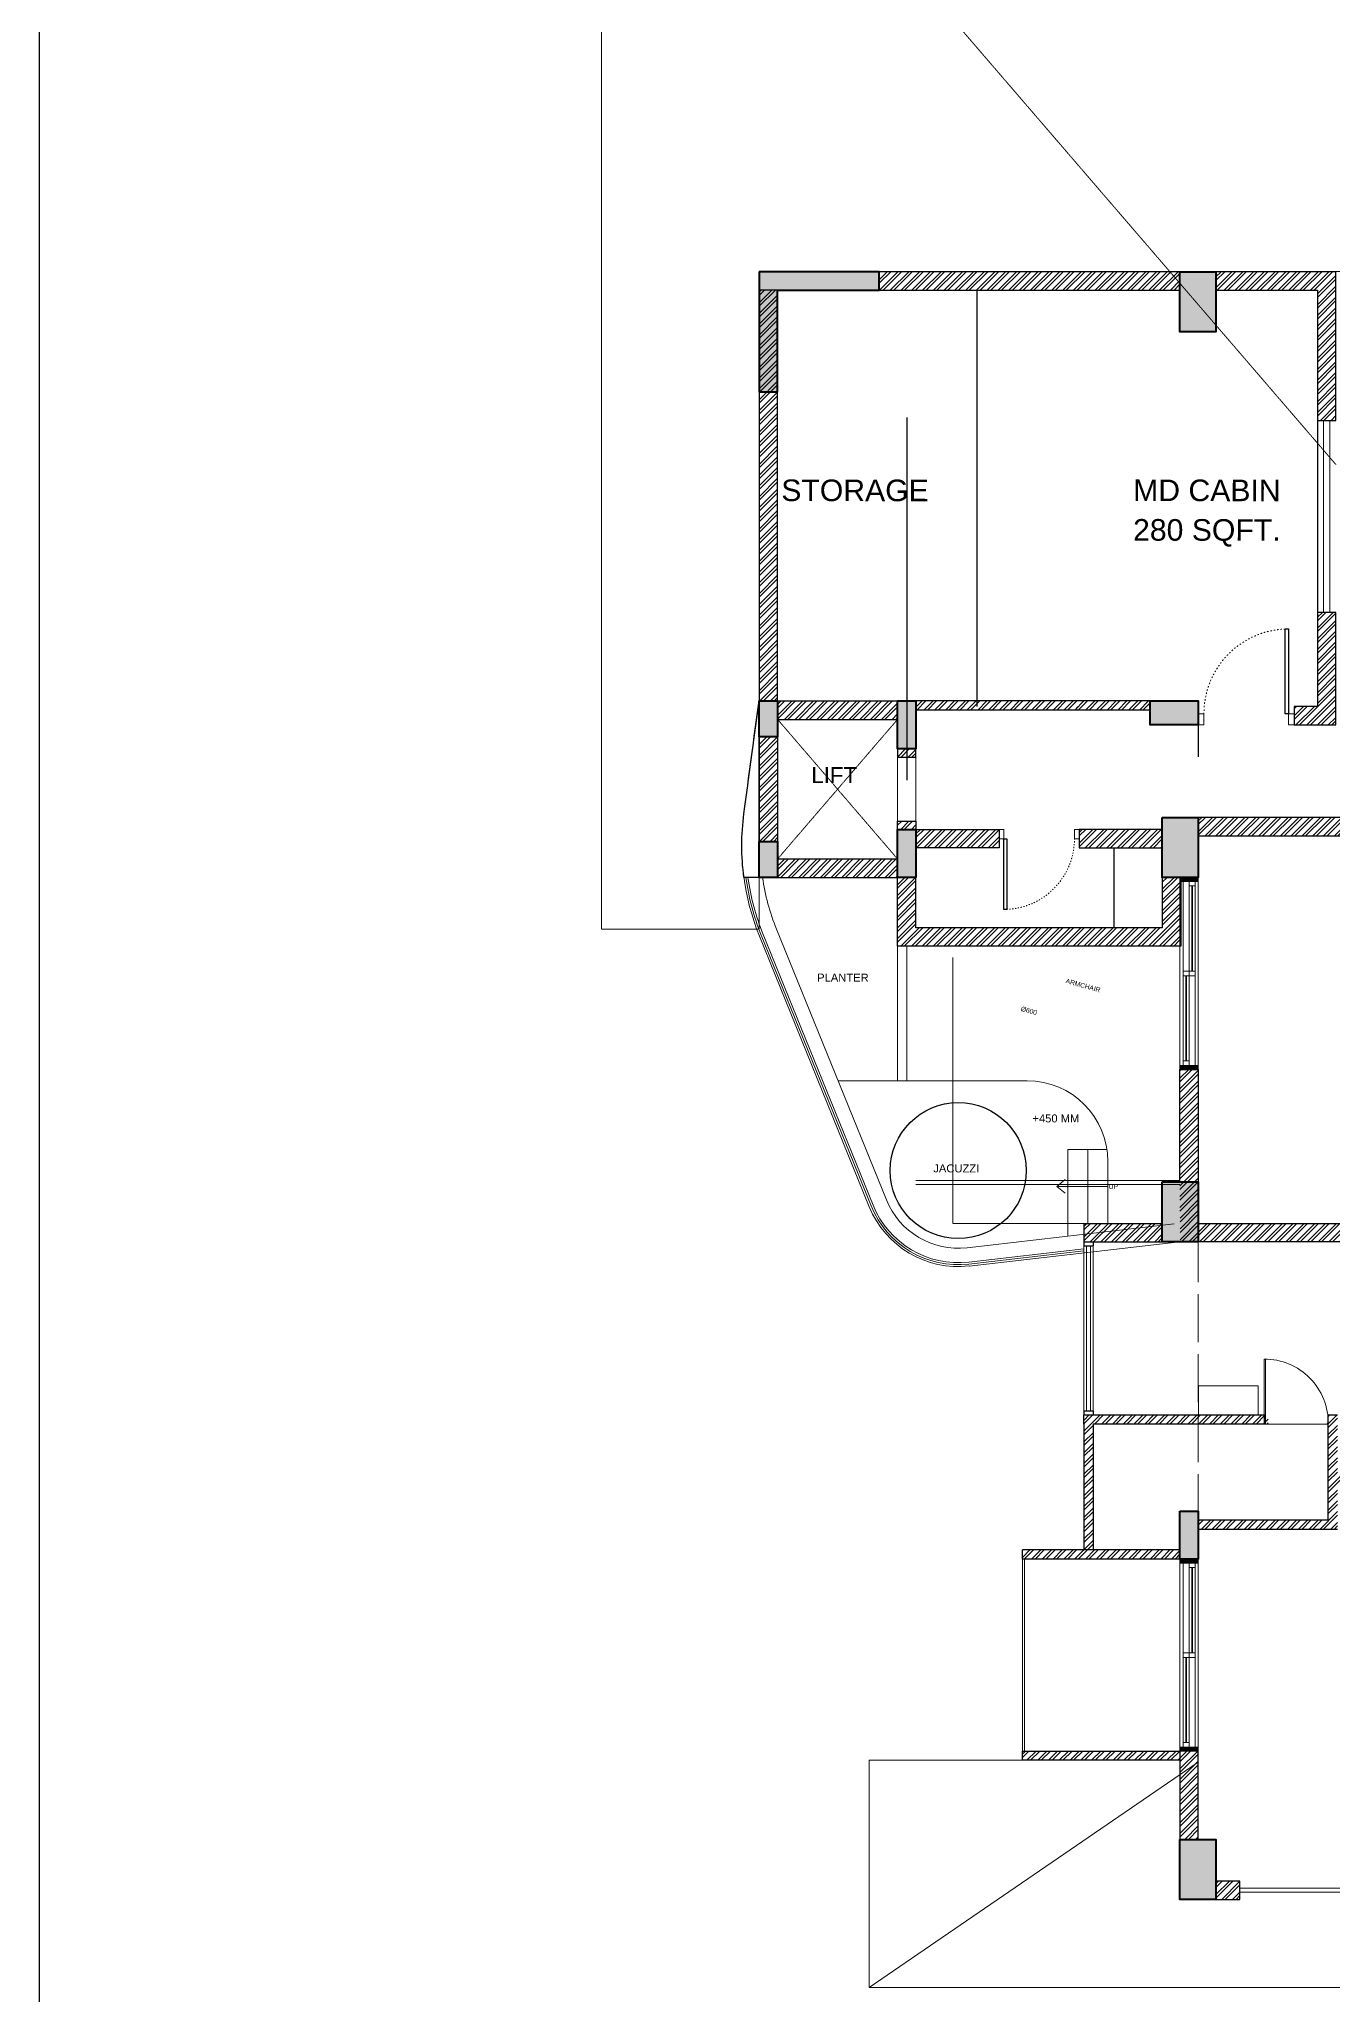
# Model space of a CAD drawing. Header units: millimetres. Extents: x 149548 to 2069915, y -1587483 to -1219800.
# Drawn here: x 1712476 to 1728651, y -1385203 to -1360758 of the extents above; entities that cross this region are included whole.
import ezdxf

# ---------------------------------------------------------------- set-up
doc = ezdxf.new("R2010")
doc.units = ezdxf.units.MM
doc.header["$MEASUREMENT"] = 0
for name, pattern in [('ACAD_ISO02W100', [15, 12, -3]), ('ACAD_ISO03W100', [30, 12, -18]), ('DASHED', [0.75, 0.5, -0.25]), ('HIDDEN', [0.375, 0.25, -0.125])]:
    doc.linetypes.add(name, pattern=pattern)
for name, color, linetype, lineweight in [('BRICK WALL_MOFA', 8, 'Continuous', 30), ('CONCRETE_MOFA', 230, 'Continuous', 40), ('DIMENSION_MOFA', 62, 'HIDDEN', 15), ('DOOR FRAME_MOFA', 42, 'Continuous', 15), ('DOOR SWING_MOFA', 49, 'ACAD_ISO03W100', 5), ('ELEV_09_MOFA', 37, 'Continuous', 9), ('ELEV_15_MOFA', 31, 'Continuous', 15), ('ELEV_GRADE 2_MOFA', 37, 'Continuous', 9), ('GLASS_MOFA', 4, 'Continuous', 5), ('GLAZING_MOFA', 141, 'Continuous', 13), ('NEW BLOCK WORK', 126, 'Continuous', 30), ('Sanatories', 146, 'Continuous', 15), ('TEXT_MOFA', 222, 'Continuous', 18)]:
    doc.layers.add(name, color=color, linetype=linetype, lineweight=lineweight)
doc.layers.add('Dimension', color=7, linetype='Continuous')
doc.layers.add('DOOR_MOFA', color=7, linetype='Continuous')
doc.layers.add('HATCH SOLID_MOFA', color=7, linetype='Continuous', lineweight=5, true_color=0x9c9c9c)
doc.layers.add('HATCH_LIGHT_MOFA', color=7, linetype='Continuous', lineweight=5, true_color=0x5b5b5b)
doc.layers.add('WINDOW FRAME_MOFA', color=19, linetype='Continuous', lineweight=15, transparency=0.4)
doc.styles.add('1-100', font='arial.ttf', dxfattribs={"height": 400})
pattern_1 = [(45, (2077931.49, -1366866.46), (-67.35192, 67.35192), []), (45, (2077976.39, -1366866.46), (-67.35192, 67.35192), [])]
pattern_2 = [(45, (809291.075, -352668.9), (-67.351921, 67.351921), []), (45, (809335.98, -352668.9), (-67.351921, 67.351921), [])]

# ---------------------------------------------------------------- blocks, each defined once
blk = doc.blocks.new('zw$E70C-flat-2')
at = {"layer": 'HATCH_LIGHT_MOFA', "transparency": 33554687}
h = blk.add_hatch(color=256, dxfattribs=at)
h.dxf.hatch_style = 1
h.paths.add_polyline_path([(-5260, -8200), (-5260, -9700), (-5030, -9700), (-5030, -8430), (-3760, -8430), (-3760, -8200)])
h = blk.add_hatch(color=256, dxfattribs=at)
h.dxf.hatch_style = 1
h.paths.add_polyline_path([(0, -8950), (450, -8950), (450, -8200), (0, -8200)])
h = blk.add_hatch(color=256, dxfattribs=at)
h.dxf.hatch_style = 1
h.paths.add_polyline_path([(-5260, -13565), (-5260, -14015), (-5030, -14015), (-5030, -13565)])
h = blk.add_hatch(color=256, dxfattribs=at)
h.dxf.hatch_style = 1
h.paths.add_polyline_path([(-3530, -14165), (-3300, -14165), (-3300, -13565), (-3530, -13565)])
h = blk.add_hatch(color=256, dxfattribs=at)
h.dxf.hatch_style = 1
h.paths.add_polyline_path([(-370, -13865), (230, -13865), (230, -13565), (-370, -13565)])
h = blk.add_hatch(color=256, dxfattribs=at)
h.dxf.hatch_style = 1
h.paths.add_polyline_path([(-220, -15770), (230, -15770), (230, -15020), (-220, -15020)])
h = blk.add_hatch(color=256, dxfattribs=at)
h.dxf.hatch_style = 1
h.paths.add_polyline_path([(-5260, -15320), (-5260, -15770), (-5030, -15770), (-5030, -15320)])
h = blk.add_hatch(color=256, dxfattribs=at)
h.dxf.hatch_style = 1
h.paths.add_polyline_path([(-3530, -15770), (-3300, -15770), (-3300, -15170), (-3530, -15170)])
h = blk.add_hatch(color=256, dxfattribs=at)
h.dxf.hatch_style = 1
h.paths.add_polyline_path([(-220, -20325), (230, -20325), (230, -19575), (-220, -19575)])
h = blk.add_hatch(color=256, dxfattribs=at)
h.dxf.hatch_style = 1
h.paths.add_polyline_path([(0, -24290), (230, -24290), (230, -23690), (0, -23690)])
h = blk.add_hatch(color=256, dxfattribs=at)
h.dxf.hatch_style = 1
h.paths.add_polyline_path([(0, -28545), (450, -28545), (450, -27795), (0, -27795)])
at = {"layer": 'CONCRETE_MOFA'}
for points in [[(-5260, -8200), (-5260, -9700), (-5030, -9700), (-5030, -8430), (-3760, -8430), (-3760, -8200), (-5260, -8200)], [(0, -8200), (450, -8200), (450, -8950), (0, -8950), (0, -8200)], [(-5260, -13565), (-5030, -13565), (-5030, -14015), (-5260, -14015), (-5260, -13565)], [(-3530, -13565), (-3300, -13565), (-3300, -14165), (-3530, -14165), (-3530, -13565)], [(-370, -13565), (230, -13565), (230, -13865), (-370, -13865), (-370, -13565)], [(-220, -15020), (230, -15020), (230, -15770), (-220, -15770), (-220, -15020)], [(-5260, -15320), (-5030, -15320), (-5030, -15770), (-5260, -15770), (-5260, -15320)], [(-3530, -15170), (-3300, -15170), (-3300, -15770), (-3530, -15770), (-3530, -15170)], [(-220, -19575), (230, -19575), (230, -20325), (-220, -20325), (-220, -19575)], [(0, -23690), (230, -23690), (230, -24290), (0, -24290), (0, -23690)], [(0, -27795), (450, -27795), (450, -28545), (0, -28545), (0, -27795)]]:
    blk.add_lwpolyline(points, dxfattribs=at)
blk = doc.blocks.new('*U123')
at = {"layer": 'WINDOW FRAME_MOFA'}
h = blk.add_hatch(dxfattribs=at)
h.set_pattern_fill('ANSI31', color=256, scale=100)
h.set_pattern_definition([(45, (-7520.204, 41764.415), (-8.8388348, 8.8388348), [])])
h.paths.add_polyline_path([(0, 0), (50, 0), (50, 230), (0, 230)])
h = blk.add_hatch(dxfattribs=at)
h.set_pattern_fill('ANSI31', color=256, scale=100)
h.set_pattern_definition([(45, (-7271.742, 41764.415), (-8.8388348, 8.8388348), [])])
h.paths.add_polyline_path([(2400, 230), (2350, 230), (2350, 150), (2350, 0), (2400, 0)])
at = {"layer": 'GLAZING_MOFA'}
for points in [[(107, 159), (1171, 159), (1171, 147), (107, 147)], [(1229, 84), (2293, 84), (2293, 72), (1229, 72)]]:
    blk.add_lwpolyline(points, close=True, dxfattribs=at)
at = {"layer": 'WINDOW FRAME_MOFA'}
for p, q in [((107, 190), (1171, 190)), ((1171, 115), (107, 115)), ((1229, 115), (2293, 115))]:
    blk.add_line(p, q, dxfattribs=at)
for points in [[(0, 230), (50, 230), (50, 0), (0, 0)], [(0, 230), (2400, 230), (2400, 0), (0, 0)], [(50, 190), (107, 190), (107, 115), (50, 115)], [(50, 190), (2350, 190), (2350, 40), (50, 40)], [(1229, 190), (1171, 190), (1171, 115), (1229, 115)], [(1171, 115), (1229, 115), (1229, 40), (1171, 40)], [(2350, 115), (2293, 115), (2293, 40), (2350, 40)], [(2350, 230), (2400, 230), (2400, 0), (2350, 0)]]:
    blk.add_lwpolyline(points, close=True, dxfattribs=at)
blk = doc.blocks.new('gsoor')
at = {"layer": 'GLASS_MOFA'}
h = blk.add_hatch(color=256, dxfattribs=at)
h.dxf.hatch_style = 1
h.paths.add_polyline_path([(31700, 10299, 0.004445), (31688, 10299), (31688, 10287), (31700, 10287)])
h.paths.add_polyline_path([(31688, 9636), (31688, 9624), (31700, 9624), (31700, 9636)])
for p, q in [((31688, 10299), (31688, 9624)), ((31688, 10299), (31700, 10299)), ((31688, 10287), (31700, 10287)), ((31700, 10299), (31700, 10287)), ((31688, 9636), (31700, 9636)), ((31700, 9636), (32375, 9636)), ((31700, 9636), (31700, 9624)), ((31700, 9624), (32375, 9624))]:
    blk.add_line(p, q, dxfattribs=at)
blk.add_lwpolyline([(31688, 9636), (31700, 9636), (31700, 9624), (31688, 9624)], close=True, dxfattribs=at)
blk.add_arc((31700, 9624), 675, 0, 91.0186, dxfattribs=at)
blk = doc.blocks.new('*U252')
at = {"layer": 'DOOR FRAME_MOFA'}
for points in [[(-800, 50), (-850, 50), (-850, 150), (-800, 150)], [(0, 50), (-50, 50), (-50, 150), (0, 150)]]:
    blk.add_lwpolyline(points, close=True, dxfattribs=at)
at = {"layer": 'DOOR SWING_MOFA'}
blk.add_arc((-50, 150), 750, 90, 180, dxfattribs=at)
at = {"layer": 'DOOR_MOFA'}
blk.add_lwpolyline([(-50, 150), (-80, 150), (-80, 900), (-50, 900)], close=True, dxfattribs=at)

msp = doc.modelspace()

# ---------------------------------------------------------------- hatches: boundary and pattern name
at = {"layer": 'HATCH SOLID_MOFA'}
h = msp.add_hatch(dxfattribs=at)
h.set_pattern_fill('ANSI32', color=256, scale=10)
h.set_pattern_definition(pattern_2)
h.paths.add_polyline_path([(1726738.04, -1363895.38), (1726738.04, -1363665.38), (1722978.04, -1363665.38), (1722978.04, -1363895.38)])
h = msp.add_hatch(dxfattribs=at)
h.set_pattern_fill('ANSI32', color=256, scale=10)
h.set_pattern_definition(pattern_2)
h.paths.add_polyline_path([(1728688.04, -1367922.88), (1728458.04, -1367922.88), (1728458.04, -1369100.38), (1728168.04, -1369100.38), (1728168.04, -1369330.38), (1728688.04, -1369330.38)])
h.paths.add_polyline_path([(1728458.04, -1365522.88), (1728688.04, -1365522.88), (1728688.04, -1363665.38), (1727188.04, -1363665.38), (1727188.04, -1363895.38), (1728458.04, -1363895.38)])
h = msp.add_hatch(dxfattribs=at)
h.set_pattern_fill('ANSI32', color=256, scale=10)
h.set_pattern_definition(pattern_2)
h.paths.add_polyline_path([(1721708.04, -1363894.45), (1721478.04, -1363894.45), (1721478.04, -1369029.45), (1721708.04, -1369029.45)])
h = msp.add_hatch(dxfattribs=at)
h.set_pattern_fill('ANSI32', color=256, scale=10)
h.set_pattern_definition(pattern_2)
h.paths.add_polyline_path([(1723208.04, -1371235.38), (1723208.04, -1371005.38), (1721708.04, -1371005.38), (1721708.04, -1371235.38)])
h.paths.add_polyline_path([(1721478.04, -1370785.38), (1721708.04, -1370785.38), (1721708.04, -1369480.38), (1721478.04, -1369480.38)])
h.paths.add_polyline_path([(1721708.04, -1369260.38), (1723208.04, -1369260.38), (1723208.04, -1369030.38), (1721708.04, -1369030.38)])
h.paths.add_polyline_path([(1723438.04, -1370635.38), (1723438.04, -1370532.88), (1723208.04, -1370532.88), (1723208.04, -1370635.38)])
h.paths.add_polyline_path([(1723208.04, -1369732.88), (1723438.04, -1369732.88), (1723438.04, -1369630.38), (1723208.04, -1369630.38)])
h = msp.add_hatch(dxfattribs=at)
h.set_pattern_fill('ANSI32', color=256, scale=10)
h.set_pattern_definition(pattern_1)
h.paths.add_polyline_path([(1723438.04, -1369030.38), (1723438.04, -1369145.38), (1725468.04, -1369145.38), (1725468.04, -1369030.38)])
h = msp.add_hatch(dxfattribs=at)
h.set_pattern_fill('ANSI32', color=256, scale=10)
h.set_pattern_definition(pattern_1)
h.paths.add_polyline_path([(1723438.04, -1369030.38), (1723438.04, -1369145.38), (1726368.04, -1369145.38), (1726368.04, -1369030.38)])
h = msp.add_hatch(dxfattribs=at)
h.set_pattern_fill('ANSI32', color=256, scale=10)
h.set_pattern_definition([(45, (1964477.8, -1366866.17), (-67.35192, 67.35192), []), (45, (1964522.7, -1366866.17), (-67.35192, 67.35192), [])])
h.paths.add_polyline_path([(1726738.04, -1371235.38), (1726518.04, -1371235.38), (1726518.04, -1371865.38), (1723438.04, -1371865.38), (1723438.04, -1371235.38), (1723208.04, -1371235.38), (1723208.04, -1372095.38), (1726738.04, -1372095.38)])
h.paths.add_polyline_path([(1724478.04, -1370635.38), (1723438.04, -1370635.38), (1723438.04, -1370865.38), (1724478.04, -1370865.38)])
h.paths.add_polyline_path([(1726968.04, -1370715.38), (1726968.04, -1370485.38), (1734343.04, -1370485.38), (1734343.04, -1371360.72), (1734343.04, -1371490.72), (1734113.04, -1371490.72), (1734113.04, -1370715.38)])
h.paths.add_polyline_path([(1724768.05, -1379754.89), (1724768.05, -1379639.89), (1725537.43, -1379639.89), (1725537.43, -1378069.89), (1725537.43, -1377954.89), (1727843.13, -1377954.89), (1727843.01, -1378069.89), (1725653.05, -1378069.89), (1725653.05, -1379639.89), (1726738.04, -1379639.89), (1726738.04, -1379754.89)])
h.paths.add_polyline_path([(1731248.04, -1375560.09), (1731248.04, -1372640.72), (1732288.18, -1372640.72), (1732288.18, -1372755.72), (1731963.04, -1372755.72), (1731363.04, -1372755.72), (1731363.04, -1374126.35), (1731963.04, -1374126.35), (1731963.04, -1374126.31), (1732113.04, -1374126.3), (1732113.04, -1374241.3), (1731363.69, -1374241.35), (1731363.93, -1374959.76), (1731363.91, -1374959.76), (1731363.91, -1374978.81), (1731363.94, -1374978.81), (1731364.13, -1375560.09)])
h.paths.add_polyline_path([(1726968.05, -1379384.89), (1726968.05, -1379269.89), (1728517.87, -1379269.89), (1728517.87, -1379270.07), (1728518.51, -1379270.07), (1728518.51, -1379269.89), (1728593.05, -1379269.89), (1728593.07, -1377954.89), (1728708.07, -1377954.89), (1728708.06, -1378687.44), (1729008.08, -1378687.44), (1729008.08, -1378802.44), (1728708.06, -1378802.44), (1728708.06, -1379385.07), (1728593.05, -1379384.89)])
h.paths.add_polyline_path([(1725478.04, -1370865.38), (1725478.04, -1370635.38), (1726518.04, -1370635.38), (1726518.04, -1370865.38)])
edge = h.paths.add_edge_path()
edge.add_line((1734113.04, -1375297.2), (1734113.04, -1375087.2))
edge.add_arc((1734108.27, -1375085.7), 5, 342.490961, 360)
edge.add_line((1734113.27, -1375085.7), (1734113.04, -1374901.01))
edge.add_line((1734113.04, -1374901.01), (1734113.04, -1373740.97))
edge.add_line((1734113.04, -1373740.97), (1734113.04, -1372875.15))
edge.add_line((1734113.04, -1372875.15), (1734113.04, -1372490.72))
edge.add_line((1734113.04, -1372490.72), (1734343.04, -1372490.72))
edge.add_line((1734343.04, -1372490.72), (1734343.04, -1375560.09))
edge.add_line((1734343.04, -1375560.09), (1734113.04, -1375560.09))
edge.add_line((1734113.04, -1375560.09), (1734113.04, -1375297.2))
h.paths.add_polyline_path([(1725538.05, -1375790.09), (1725538.05, -1375697.07), (1726518.04, -1375584.19), (1726518.04, -1375790.09)])
h.paths.add_polyline_path([(1725538.05, -1375697.07), (1725538.05, -1375560.09), (1726518.04, -1375560.09), (1726518.04, -1375584.19)])
h = msp.add_hatch(dxfattribs=at)
h.set_pattern_fill('ANSI32', color=256, scale=10)
h.set_pattern_definition(pattern_2)
h.paths.add_polyline_path([(1726739.28, -1375790.09), (1726969.28, -1375790.09), (1734343.04, -1375790.07), (1734343.05, -1377394.8), (1734113.05, -1377394.8), (1734113.05, -1377279.8), (1733463.05, -1377279.8), (1733463.05, -1377164.8), (1734113.05, -1377164.8), (1734113.05, -1375790.09), (1734342.9, -1375790.07), (1734343.05, -1375560.09), (1726968.04, -1375560.72), (1726968.04, -1373635.38), (1726738.04, -1373635.38)])
h = msp.add_hatch(dxfattribs=at)
h.set_pattern_fill('ANSI32', color=256, scale=10)
h.set_pattern_definition(pattern_1)
h.paths.add_polyline_path([(1726968.05, -1383260.38), (1726738.04, -1383260.38), (1726738.04, -1382270.18), (1724768.05, -1382270.18), (1724768.05, -1382155.18), (1726738.04, -1382155.18), (1726968.05, -1382155.18)])
h = msp.add_hatch(dxfattribs=at)
h.set_pattern_fill('ANSI32', color=256, scale=10)
h.set_pattern_definition(pattern_1)
h.paths.add_polyline_path([(1727488.7, -1384010.38), (1727488.7, -1383779.83), (1727188.04, -1383779.83), (1727188.04, -1384010.38)])

# ---------------------------------------------------------------- linework, layer by layer
msp.add_circle((1723966.97, -1374900.32), 850)
at = {"layer": 'BRICK WALL_MOFA'}
for p, q in [((1721708.04, -1369030.38), (1723208.04, -1369030.38)), ((1726368.04, -1369030.38), (1723438.04, -1369030.38)), ((1726368.04, -1369145.38), (1723438.04, -1369145.38)), ((1726368.04, -1369145.38), (1726368.04, -1369030.38)), ((1726738.04, -1369030.38), (1726968.04, -1369030.38)), ((1721708.04, -1369260.38), (1723208.04, -1369260.38)), ((1721708.04, -1371005.38), (1723208.04, -1371005.38)), ((1723438.04, -1370890.72), (1723438.04, -1371120.72)), ((1721478.04, -1371235.38), (1723438.04, -1371235.38)), ((1725538.05, -1375560.09), (1725538.05, -1375840.09)), ((1725538.05, -1375560.09), (1726518.04, -1375560.09)), ((1726738.04, -1375560.09), (1726738.05, -1375560.09)), ((1726968.04, -1375560.72), (1734113.04, -1375560.72)), ((1726968.04, -1375560.72), (1734113.04, -1375560.72)), ((1725538.05, -1375790.09), (1726738.05, -1375790.09)), ((1725538.05, -1375840.09), (1725653.05, -1375840.09)), ((1725653.05, -1375790.09), (1725653.05, -1375840.09)), ((1730208.06, -1375790.24), (1726738.04, -1375790.39)), ((1734113.05, -1375790.74), (1726738.04, -1375790.74)), ((1726969.28, -1375790.09), (1726739.28, -1375790.09)), ((1730208.07, -1375789.8), (1726968.05, -1375790.09)), ((1726968.05, -1375790.09), (1726969.28, -1375790.09)), ((1725538.05, -1377904.89), (1725538.05, -1377954.89)), ((1725538.05, -1377904.89), (1725653.05, -1377904.89)), ((1725653.05, -1377904.89), (1725653.05, -1377954.89)), ((1728593.05, -1379269.89), (1728593.07, -1377954.89)), ((1728593.07, -1377954.89), (1728708.07, -1377954.89)), ((1725537.43, -1378069.89), (1725537.43, -1379639.89)), ((1725653.05, -1378069.89), (1725653.05, -1379639.89)), ((1728593.05, -1379269.89), (1726968.05, -1379269.89)), ((1728593.05, -1379384.89), (1726968.05, -1379384.89)), ((1728708.06, -1379385.07), (1728593.05, -1379384.89)), ((1726738.05, -1379639.89), (1724768.05, -1379639.89)), ((1724768.05, -1379754.89), (1724768.05, -1379639.89)), ((1726738.05, -1379754.89), (1724768.05, -1379754.89))]:
    msp.add_line(p, q, dxfattribs=at)
for points in [[(1722978.04, -1363665.38), (1722978.04, -1363895.38), (1726738.04, -1363895.38), (1726738.04, -1363665.38)], [(1728458.04, -1365522.88), (1728688.04, -1365522.88), (1728688.04, -1363665.38), (1727188.04, -1363665.38), (1727188.04, -1363895.38), (1728458.04, -1363895.38)], [(1721478.04, -1369029.45), (1721708.04, -1369029.45), (1721708.04, -1363894.45), (1721478.04, -1363894.45)], [(1728458.04, -1367922.88), (1728458.04, -1369100.38), (1728168.04, -1369100.38), (1728168.04, -1369330.38), (1728688.04, -1369330.38), (1728688.04, -1367922.88)], [(1723208.04, -1369732.88), (1723438.04, -1369732.88), (1723438.04, -1369630.38), (1723208.04, -1369630.38)], [(1723208.04, -1370532.88), (1723438.04, -1370532.88), (1723438.04, -1370635.38), (1723208.04, -1370635.38)], [(1726738.04, -1382155.18), (1726738.04, -1382270.18), (1724768.05, -1382270.18), (1724768.05, -1382155.18)], [(1726738.04, -1382155.18), (1726738.05, -1383260.38), (1726968.05, -1383260.38), (1726968.04, -1382155.18)], [(1727488.7, -1383779.83), (1727188.04, -1383779.83), (1727188.04, -1384010.38), (1727488.7, -1384010.38)]]:
    msp.add_lwpolyline(points, close=True, dxfattribs=at)
msp.add_lwpolyline([(1721478.04, -1371235.38), (1721287.31, -1371235.38, -0.06665346), (1721288.02, -1370439.07, -0.00215262), (1721478.04, -1369029.45)], format="xyb", close=True, dxfattribs=at)
for points in [[(1721478.04, -1371235.38), (1721478.04, -1369480.38), (1721708.04, -1369480.38), (1721708.04, -1371005.38)], [(1734113.04, -1370715.38), (1734113.04, -1371490.72), (1734343.04, -1371490.72), (1734343.04, -1370485.38), (1726968.04, -1370485.38)], [(1723438.04, -1370635.38), (1724478.04, -1370635.38), (1724478.04, -1370865.38), (1723438.04, -1370865.38)], [(1726518.04, -1370635.38), (1725478.04, -1370635.38), (1725478.04, -1370865.38), (1726518.04, -1370865.38)], [(1726968.04, -1370715.38), (1734113.04, -1370715.38)], [(1726748.04, -1371235.38), (1726748.04, -1372095.38), (1723208.04, -1372095.38), (1723208.04, -1371235.38)], [(1726518.04, -1371235.38), (1726518.04, -1371865.38), (1723438.04, -1371865.38), (1723438.04, -1371235.38)], [(1726738.04, -1375040.38), (1726738.04, -1373635.38), (1726968.04, -1373635.38), (1726968.04, -1375040.38)], [(1725537.43, -1378069.89), (1725537.43, -1377954.89), (1727793.06, -1377954.89), (1727793.06, -1378069.89), (1725653.05, -1378069.89)]]:
    msp.add_lwpolyline(points, dxfattribs=at)
at = {"layer": 'Dimension'}
msp.add_line((1728517.87, -1379270.07), (1728518.51, -1379270.07), dxfattribs=at)
at = {"layer": 'ELEV_09_MOFA', "linetype": 'ACAD_ISO02W100', "ltscale": 0.05}
for p, q in [((1726611.77, -1363664.24), (1719508.04, -1355414.82)), ((1728688.04, -1366075.38), (1726611.77, -1363664.24)), ((1723898.04, -1375560.09), (1723898.04, -1372235.38)), ((1723898.04, -1375560.09), (1726518.04, -1375560.09))]:
    msp.add_line(p, q, dxfattribs=at)
at = {"layer": 'ELEV_09_MOFA', "linetype": 'ACAD_ISO02W100', "ltscale": 50}
msp.add_line((1726968.05, -1382295.38), (1726968.05, -1375790.09), dxfattribs=at)
at = {"layer": 'ELEV_09_MOFA'}
for p, q in [((1722851.04, -1382270.18), (1722851.04, -1385110.38)), ((1722851.04, -1382270.18), (1726738.04, -1382270.18)), ((1722851.04, -1385110.38), (1726968.05, -1382295.38)), ((1722851.04, -1385110.38), (1733438.04, -1385110.38))]:
    msp.add_line(p, q, dxfattribs=at)
at = {"layer": 'ELEV_09_MOFA', "linetype": 'ACAD_ISO02W100', "ltscale": 0.05}
msp.add_lwpolyline([(1736188.04, -1363665.38), (1721478.04, -1363663.63), (1721477.92, -1371883.38), (1719508.04, -1371883.38), (1719508.04, -1363665.38), (1719508.04, -1355414.82), (1736188.04, -1355414.82)], close=True, dxfattribs=at)
at = {"layer": 'ELEV_15_MOFA'}
for p, q in [((1724829.88, -1373778.96), (1722464.81, -1373778.96)), ((1725338.04, -1374635.38), (1725338.04, -1375720.11)), ((1725338.04, -1374635.38), (1725826.55, -1374635.38)), ((1725588.04, -1374635.38), (1725588.04, -1375560.09)), ((1725838.04, -1374787.12), (1725838.04, -1375560.09)), ((1725838.04, -1375097.73), (1725200.3, -1375097.73))]:
    msp.add_line(p, q, dxfattribs=at)
msp.add_lwpolyline([(1723208.04, -1372095.38), (1723323.04, -1372095.38), (1723323.04, -1373778.96), (1723208.04, -1373778.96)], close=True, dxfattribs=at)
msp.add_lwpolyline([(1725303.35, -1375011.76), (1725200.3, -1375097.73), (1725303.35, -1375183.7)], dxfattribs=at)
msp.add_arc((1724829.88, -1374787.12), 1008.16, 0, 90, dxfattribs=at)
at = {"layer": 'ELEV_GRADE 2_MOFA'}
for points in [[(1725653.05, -1377904.89), (1725538.05, -1377904.89), (1725538.05, -1375840.09), (1725653.05, -1375840.09)], [(1724793.05, -1379754.89), (1724768.05, -1379754.89), (1724768.05, -1382155.18), (1724793.05, -1382155.18)]]:
    msp.add_lwpolyline(points, close=True, dxfattribs=at)
at = {"layer": 'GLASS_MOFA'}
for p, q in [((1728458.04, -1367922.88), (1728458.04, -1365522.88)), ((1728533.04, -1367922.88), (1728533.04, -1365522.88)), ((1728613.04, -1367922.88), (1728613.04, -1365522.88)), ((1725570.55, -1377904.89), (1725570.55, -1375840.09)), ((1725620.55, -1377904.89), (1725620.55, -1375840.09)), ((1727488.7, -1383870.1), (1729888.7, -1383870.1)), ((1727488.7, -1383920.1), (1729888.7, -1383920.1))]:
    msp.add_line(p, q, dxfattribs=at)
at = {"layer": 'GLASS_MOFA', "ltscale": 150}
for points in [[(1722878.29, -1375342.32), (1721504.65, -1371958.99)], [(1722901.45, -1375332.92), (1721527.81, -1371949.58)], [(1724098.06, -1376044.12), (1725538.05, -1375878.26)], [(1724100.92, -1376068.96), (1725538.05, -1375903.43)]]:
    msp.add_lwpolyline(points, dxfattribs=at)
for centre, radius, start, end in [((1724261.13, -1370839.86), 2975, 187.639953, 202.097456), ((1724261.13, -1370839.86), 2950, 187.705089, 202.097456), ((1723969.53, -1374898.11), 1178.19, 202.148103, 276.406385), ((1723969.53, -1374898.11), 1153.19, 202.148103, 276.406385)]:
    msp.add_arc(centre, radius, start, end, dxfattribs=at)
at = {"layer": 'HATCH_LIGHT_MOFA', "linetype": 'DASHED', "ltscale": 0.5}
for p, q in [((1723208.04, -1371005.38), (1721708.04, -1369260.38)), ((1721708.04, -1371005.38), (1723208.04, -1369260.38))]:
    msp.add_line(p, q, dxfattribs=at)
at = {"layer": 'HATCH_LIGHT_MOFA', "ltscale": 0.5}
for p, q in [((1723208.04, -1370532.88), (1723208.04, -1369732.88)), ((1723438.04, -1370532.88), (1723438.04, -1369732.88)), ((1726738.04, -1371290.72), (1726738.04, -1373330.96)), ((1723438.04, -1375025.72), (1726738.04, -1375025.72)), ((1723438.04, -1375075.72), (1726738.04, -1375075.72)), ((1723638.04, -1375075.72), (1726668.04, -1375075.72))]:
    msp.add_line(p, q, dxfattribs=at)
at = {"layer": 'HATCH_LIGHT_MOFA', "ltscale": 150}
for points in [[(1721288.02, -1370439.07), (1721478.04, -1369029.45)], [(1722855.12, -1375351.73), (1721481.49, -1371968.39)], [(1722855.12, -1375351.73), (1721481.49, -1371968.39)], [(1723068.23, -1375265.21), (1721694.59, -1371881.87)], [(1723068.23, -1375265.21), (1721694.59, -1371881.87)], [(1724077.47, -1375865.3), (1726668.04, -1375566.92)], [(1724103.79, -1376093.79), (1726738.04, -1375790.38)]]:
    msp.add_lwpolyline(points, dxfattribs=at)
for centre, radius, start, end in [((1724261.13, -1370839.86), 3000, 172.322625, 202.097456), ((1724261.13, -1370839.86), 2770, 188.209128, 202.097456), ((1724261.13, -1370839.86), 2770, 188.209128, 202.097456), ((1723966.97, -1374900.32), 969.98, 202.096627, 276.542805), ((1723969.54, -1374898.11), 973.2, 202.16032, 276.367482), ((1723966.97, -1374900.32), 1199.98, 202.096627, 276.542805)]:
    msp.add_arc(centre, radius, start, end, dxfattribs=at)
at = {"layer": 'NEW BLOCK WORK'}
for p, q in [((1724198.04, -1363895.38), (1724198.04, -1369100.38)), ((1728458.04, -1363895.38), (1728458.04, -1369100.38)), ((1723323.04, -1365487.52), (1723323.04, -1370018.61)), ((1726968.04, -1369030.38), (1726968.04, -1369730.13)), ((1725918.04, -1371865.38), (1725918.04, -1370865.38))]:
    msp.add_line(p, q, dxfattribs=at)
msp.add_lwpolyline([(1712475.72, -1411024.72), (1810640.67, -1411024.72), (1810640.67, -1344330.74), (1712475.72, -1344330.74)], close=True, dxfattribs=at)
at = {"layer": 'Sanatories', "color": 146, "lineweight": 15, "true_color": 0x005f7f}
msp.add_lwpolyline([(1727717.96, -1377590.09), (1726969.28, -1377590.09), (1726969.28, -1377954.89), (1727717.96, -1377954.89)], close=True, dxfattribs=at)

# ---------------------------------------------------------------- block references
at = {"rotation": 270}
for p in [(1726738.04, -1371235.38), (1726738.04, -1379755.18)]:
    msp.add_blockref('*U123', p, dxfattribs=at)
at = {"layer": 'DIMENSION_MOFA'}
msp.add_blockref('zw$E70C-flat-2', (1726738.04, -1355465.38), dxfattribs=at)
at = {"layer": 'DIMENSION_MOFA', "xscale": 1.411764705882216, "yscale": 1.411764705882216, "zscale": 1.411764705882216}
msp.add_blockref('*U252', (1728168.04, -1369400.96), dxfattribs=at)
at = {"layer": 'DIMENSION_MOFA', "xscale": 1.176470588235294, "yscale": 1.176470588235294, "zscale": 1.176470588235294, "rotation": 180}
msp.add_blockref('*U252', (1724478.04, -1370576.55), dxfattribs=at)
at = {"layer": 'GLASS_MOFA', "xscale": -1.185192132039902, "yscale": 1.185192132039902, "zscale": 1.185192132039902, "rotation": 270}
msp.add_blockref('gsoor', (1716386.71, -1415626.07), dxfattribs=at)

# ---------------------------------------------------------------- texts
at = {"layer": 'TEXT_MOFA', "style": '1-100', "oblique": 0}
for s, height, rotation, p in [('STORAGE', 270, 359.944685, (1721754.14, -1366532.06)), ('PLANTER', 100, 359.944685, (1722202.55, -1372538.29)), ('ARMCHAIR', 60, 344.575819, (1725304.64, -1372555.26)), ('%%C600 ', 60, 344.686449, (1724744.55, -1372902.75)), ('+450 MM', 100, 359.944685, (1724894.23, -1374297.92)), ('JACUZZI', 100, 359.944685, (1723655.11, -1374922.47))]:
    msp.add_text(s, height=height, rotation=rotation, dxfattribs=at).set_placement(p)
msp.add_text('UP', height=60, dxfattribs=at).set_placement((1725847.76, -1375130.11))
at = {"layer": 'TEXT_MOFA', "insert": (1727997.39, -1366263.81), "char_height": 270, "width": 1866.2828, "attachment_point": 3, "rotation": 359.944685, "line_spacing_factor": 1.099624, "style": '1-100'}
msp.add_mtext('\\W1.0000;MD CABIN 280 SQFT.', dxfattribs=at)
at = {"layer": 'TEXT_MOFA', "insert": (1722129.27, -1369857.32), "char_height": 200, "width": 5188.2274, "attachment_point": 1, "style": '1-100'}
msp.add_mtext('LIFT', dxfattribs=at)

doc.saveas('drawing.dxf')
